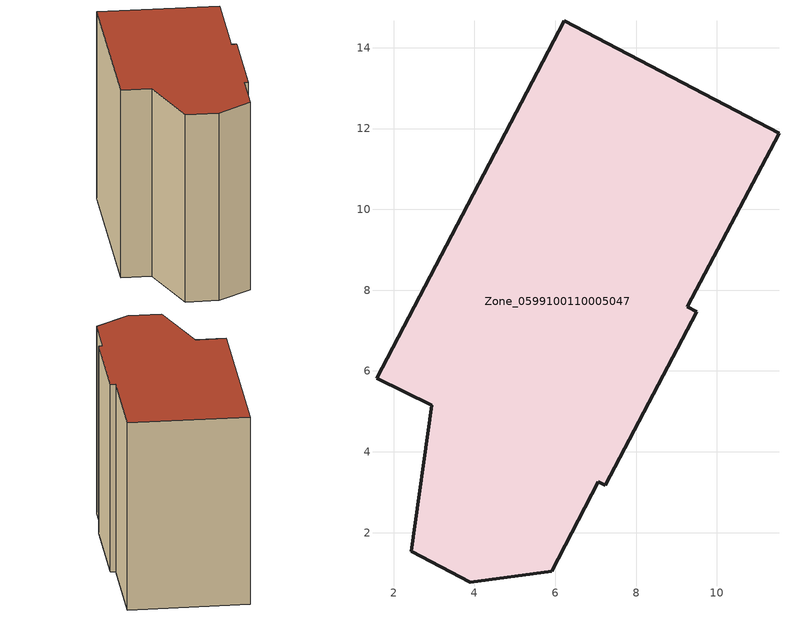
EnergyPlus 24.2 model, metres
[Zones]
Zone_0599100110005047
 floor ground (C_G): 2.94,5.15 1.58,5.82 6.22,14.67 11.54,11.88 9.27,7.59 9.51,7.46 7.24,3.17 7.06,3.26 5.91,1.04 3.9,0.77 2.44,1.54 z0
 wall outside (C_F): 7.24,3.17 9.51,7.46 9.27,7.59 11.54,11.88 6.22,14.67 1.58,5.82 2.94,5.15 2.44,1.54 3.9,0.77 5.91,1.04 7.06,3.26 7.24,3.17 z0:9.81
 roof outside (C_R): 2.44,1.54 3.9,0.77 5.91,1.04 7.06,3.26 7.24,3.17 9.51,7.46 9.27,7.59 11.54,11.88 6.22,14.67 1.58,5.82 2.94,5.15 z9.81
[BUILDING]
Pand.0599100110005047: North Axis=0; Terrain=City; Loads Convergence Tolerance Value=0.04; Temperature Convergence Tolerance Value=0.4; Solar Distribution=FullExterior; Maximum Number of Warmup Days=25; Minimum Number of Warmup Days=1
[Site:Location]
Rotterdam.The.Hague.AP_ZH_NLD Design_Conditions: Latitude=51.96; Longitude=4.45; Time Zone=1; Elevation=-4.5
[SITE:GROUNDTEMPERATURE:BUILDINGSURFACE]
18, 18, 18, 18, 18, 18, 18, 18, 18, 18, 18, 18
[MATERIAL] Thermal Absorptance=0.9; Solar Absorptance=0.7; Visible Absorptance=0.7
Name | Roughness | Thickness | Conductivity | Density | Specific Heat
G.TI.2015-2018 | MediumSmooth | 0.15 | 0.0428571 | 540 | 1210
F.TI.2015-2018 | Rough | 0.3 | 0.0666667 | 1920 | 840
R.TI.2015-2018 | MediumRough | 0.2 | 0.0333333 | 1500 | 1000
[CONSTRUCTION]
C_G: G.TI.2015-2018
C_F: F.TI.2015-2018
C_R: R.TI.2015-2018
[ZONE]
Zone_0599100110005047: Type=1; Multiplier=1; Ceiling Height=Autocalculate; Volume=Autocalculate; Floor Area=autocalculate; Part of Total Floor Area=Yes
[ZONEINFILTRATION:DESIGNFLOWRATE]
Infil_Zone_0599100110005047: Zone or ZoneList or Space or SpaceList=Zone_0599100110005047; Schedule=AlwaysOn; Design Flow Rate Calculation Method=Flow/Area; Flow Rate per Floor Area=0.0015; Constant Term Coefficient=1; Temperature Term Coefficient=0; Velocity Term Coefficient=0; Velocity Squared Term Coefficient=0
[HVACTEMPLATE:ZONE:IDEALLOADSAIRSYSTEM]
Zone_0599100110005047: Maximum Heating Supply Air Temperature=50; Minimum Cooling Supply Air Temperature=13; Maximum Heating Supply Air Humidity Ratio=0.0156; Minimum Cooling Supply Air Humidity Ratio=0.0077; Heating Limit=NoLimit; Cooling Limit=NoLimit; Dehumidification Control Type=ConstantSensibleHeatRatio; Cooling Sensible Heat Ratio=0.7; Dehumidification Setpoint=60; Humidification Control Type=None; Humidification Setpoint=30; Outdoor Air Method=None; Outdoor Air Flow Rate per Person=0.00944; Outdoor Air Flow Rate per Zone Floor Area=0; Outdoor Air Flow Rate per Zone=0; Demand Controlled Ventilation Type=None; Outdoor Air Economizer Type=NoEconomizer; Heat Recovery Type=None; Sensible Heat Recovery Effectiveness=0.7; Latent Heat Recovery Effectiveness=0.65
[ZONECONTROL:THERMOSTAT]
ThermostatControl_Zone_0599100110005047: Zone or ZoneList=Zone_0599100110005047; Control Type Schedule=DualSetpointControlType; Control 1=Thermostat_Zone_0599100110005047; Temperature Difference Between Cutout And Setpoint=0
[THERMOSTATSETPOINT:DUALSETPOINT]
Thermostat_Zone_0599100110005047: Heating Setpoint Temperature Schedule=HeatingSetpoint_Zone_0599100110005047; Cooling Setpoint Temperature Schedule=CoolingSetpoint_Zone_0599100110005047
[SCHEDULE:COMPACT]
HeatingSetpoint_Zone_0599100110005047: Through: 12/31, For: AllDays, Until: 24:00, 21
CoolingSetpoint_Zone_0599100110005047: Through: 12/31, For: AllDays, Until: 24:00, 24
DualSetpointControlType: Through: 12/31, For: AllDays, Until: 24:00, 4
AlwaysOn: Through: 12/31, For: AllDays, Until: 24:00, 1
